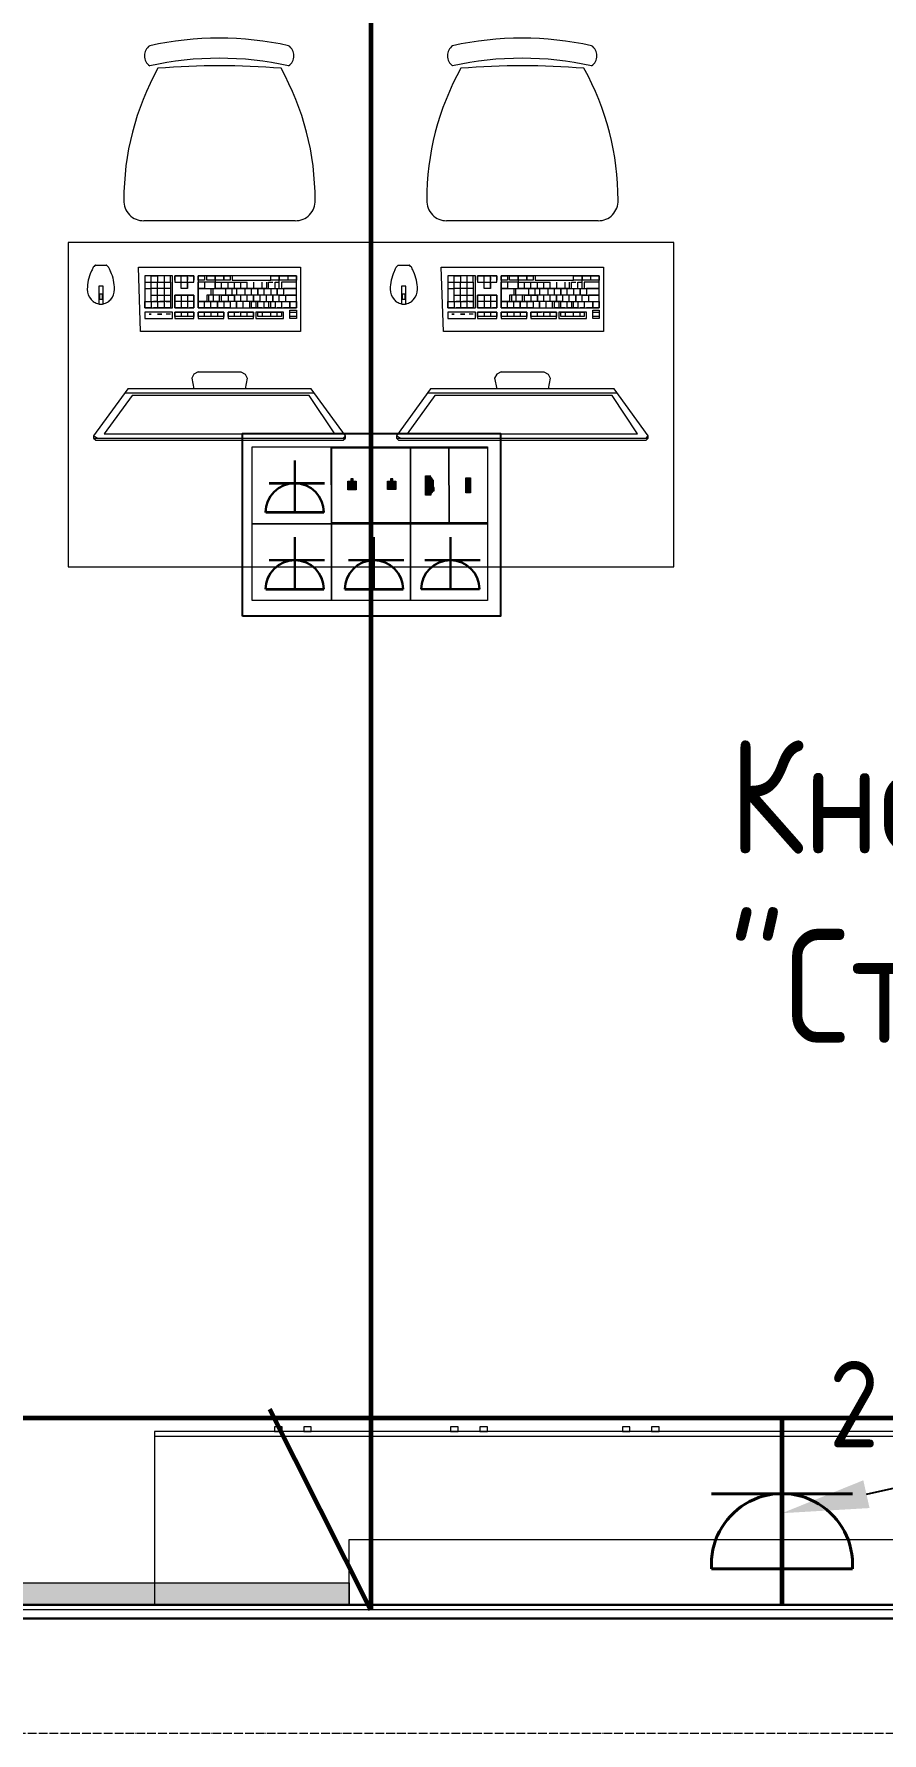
# Model space of a CAD drawing. Header units: millimetres. Extents: x -32 to 417638015, y -35 to 175284279.
# Drawn here: x 1346557 to 1348517, y 72099 to 76024 of the extents above; entities that cross this region are included whole.
import ezdxf
from ezdxf import colors
from ezdxf.entities.mleader import LeaderData, LeaderLine
from ezdxf.math import Vec2, Vec3

# ---------------------------------------------------------------- set-up
doc = ezdxf.new("R2010")
doc.units = ezdxf.units.MM
doc.linetypes.add('ADSK_Линия сетки', pattern=[25, 20, -2.5, 0, -2.5])
for name, color, linetype, lineweight in [('_ЭМ_В полу', 26, 'Кабель в трубе', 60), ('_ЭМ_гофра', 5, 'Continuous', 60), ('_ЭМ_Розетки комп', 1, 'Continuous', 30), ('Оси', 253, 'Continuous', 9), ('Стены несущие', 7, 'Continuous', 30), ('Стены отделка', 7, 'Continuous', 30), ('Стены штриховка', 7, 'Continuous', 9), ('ТХ', 5, 'Continuous', 0), ('ТХ_Задание ЭОМ_СС', 6, 'Continuous', 0), ('ШТРИХОВКА', 252, 'Continuous', 15), ('Электро', 250, 'Continuous', 25), ('ЭМ', 5, 'Continuous', 40), ('ЭОМ_Кабель Быт. розеток', 5, 'Continuous', 30), ('ЭОМ_Кабель для СУП', 150, 'Continuous', 9)]:
    doc.layers.add(name, color=color, linetype=linetype, lineweight=lineweight)
for name, color, linetype in [('_ЭМ_Надписи', 7, 'Continuous'), ('PDF _СС_розетки', 7, 'Continuous'), ('ВНУТРЯНКА', 1, 'Continuous')]:
    doc.layers.add(name, color=color, linetype=linetype)
doc.layers.add('PDF _ЭОМ _розетки', color=7, linetype='Continuous', true_color=0xeb0000)
doc.styles.add('ELine', font='txt.shx')
doc.styles.add('GOST Common', font='GOST_Common.ttf', dxfattribs={"width": 0.9, "height": 350})
doc.styles.add('ЭОМ', font='isocpeur.ttf', dxfattribs={"width": 0.85, "height": 250})
doc.linetypes.add('TRAY', pattern='A,12.119257,["_",ELine,S=4.5,R=90,X=0,Y=-1.555839],0.750382,["_",ELine,S=4.5,R=0,X=0,Y=-0.805849],1.314849,["_",ELine,S=4.5,R=0,X=0,Y=-0.805849],2.250029,["_",ELine,S=4.5,R=90,X=0,Y=-1.555839],13.565483', length=30)
doc.linetypes.add('Кабель в трубе', pattern='A,8,[133,ltypeshp.shx,S=1,R=0,X=10,Y=1.3],-3,[130,ltypeshp.shx,S=1.5,R=-45,X=-1.5,Y=0],8', length=19)

# ---------------------------------------------------------------- blocks, each defined once
blk = doc.blocks.new('_ЭМ_ТХ2_4 Этаж')
at = {"lineweight": 0}
h = blk.add_hatch(color=8, dxfattribs=at)
h.dxf.hatch_style = 1
h.paths.add_polyline_path([(56894.3, 20632.6), (56894.3, 20682.6), (58094.3, 20682.6), (58094.3, 20632.6)])
at = {"color": 8, "linetype": 'Continuous'}
for p, q in [((57969.4, 23829.6), (57619.3, 23829.6)), ((58669.4, 23829.6), (58319.3, 23829.6)), ((59094.3, 21020.5), (57644.3, 21020.5)), ((60544.3, 21020.5), (59094.3, 21020.5))]:
    blk.add_line(p, q, dxfattribs=at)
for points in [[(57921.4, 21032.6), (57938.8, 21032.6), (57938.8, 21042.8), (57921.4, 21042.8)], [(57989.1, 21032.6), (58006.5, 21032.6), (58006.5, 21042.8), (57989.1, 21042.8)], [(58328.4, 21032.6), (58345.8, 21032.6), (58345.8, 21042.8), (58328.4, 21042.8)], [(58396.1, 21032.6), (58413.5, 21032.6), (58413.5, 21042.8), (58396.1, 21042.8)], [(58725.3, 21032.6), (58742.7, 21032.6), (58742.7, 21042.8), (58725.3, 21042.8)], [(58793, 21032.6), (58810.4, 21032.6), (58810.4, 21042.8), (58793, 21042.8)], [(59094.3, 20632.6), (59094.3, 21032.6), (57644.3, 21032.6), (57644.3, 20632.6)], [(60544.3, 20632.6), (60544.3, 21032.6), (59094.3, 21032.6), (59094.3, 20632.6)]]:
    blk.add_lwpolyline(points, close=True, dxfattribs=at)
at = {"color": 8, "linetype": 'Continuous', "lineweight": 5}
blk.add_lwpolyline([(58094.3, 20782.6), (60094.3, 20782.6), (60094.3, 20632.6), (58094.3, 20632.6)], close=True, dxfattribs=at)
at = {"color": 8, "lineweight": 0}
blk.add_lwpolyline([(56894.3, 20632.6), (56894.3, 20682.6), (58094.3, 20682.6), (58094.3, 20632.6), (56894.3, 20632.6)], dxfattribs=at)
at = {"color": 8, "linetype": 'Continuous'}
for centre, radius, start, end in [((57649, 24210.7), 28.1, 124.2904, 235.7099), ((57793.6, 23503.9), 747.5, 77.6022, 102.398), ((57938.3, 24210.7), 28.1, 304.2917, 55.7085), ((58349, 24210.7), 28.1, 124.2904, 235.7099), ((58493.6, 23503.9), 747.5, 77.6022, 102.398), ((58638.3, 24210.7), 28.1, 304.2917, 55.7085), ((58197.7, 23878), 624.5, 150.8941, 180.122), ((57793.6, 23457.4), 747.5, 77.6022, 102.398), ((57793.6, 22425.6), 1761.9, 85.3454, 94.6062), ((57390.9, 23878), 624.5, 359.8785, 29.0932), ((58897.7, 23878), 624.5, 150.8941, 180.122), ((58493.6, 23457.4), 747.5, 77.6022, 102.398), ((58493.6, 22425.6), 1761.9, 85.3454, 94.6062), ((58090.9, 23878), 624.5, 359.8785, 29.0932), ((57618.7, 23875), 45.4, 177.8134, 270.7481), ((57970, 23875), 45.4, 269.2521, 2.1865), ((58318.7, 23875), 45.4, 177.8134, 270.7481), ((58670, 23875), 45.4, 269.2521, 2.1865)]:
    blk.add_arc(centre, radius, start, end, dxfattribs=at)
at = {"layer": 'ТХ', "color": 8, "linetype": 'Continuous', "ltscale": 100}
for p, q in [((57507.5, 23726.8), (57518.2, 23726.8)), ((57518.2, 23726.8), (57533, 23726.8)), ((58207.5, 23726.8), (58218.2, 23726.8)), ((58218.2, 23726.8), (58233, 23726.8)), ((57735.2, 23475.3), (57730.2, 23465.5)), ((57735.2, 23475.3), (57730.2, 23465.5)), ((57745, 23480.2), (57735.2, 23475.3)), ((57745, 23480.2), (57735.2, 23475.3)), ((57745, 23480.2), (57794.3, 23480.2)), ((57745, 23480.2), (57794.3, 23480.2)), ((57794.3, 23480.2), (57843.7, 23480.2)), ((57794.3, 23480.2), (57843.7, 23480.2)), ((57843.7, 23480.2), (57853.5, 23475.3)), ((57843.7, 23480.2), (57853.5, 23475.3)), ((57853.5, 23475.3), (57858.4, 23465.5)), ((57853.5, 23475.3), (57858.4, 23465.5)), ((58435.2, 23475.3), (58430.2, 23465.5)), ((58435.2, 23475.3), (58430.2, 23465.5)), ((58445, 23480.2), (58435.2, 23475.3)), ((58445, 23480.2), (58435.2, 23475.3)), ((58445, 23480.2), (58494.3, 23480.2)), ((58445, 23480.2), (58494.3, 23480.2)), ((58494.3, 23480.2), (58543.7, 23480.2)), ((58494.3, 23480.2), (58543.7, 23480.2)), ((58543.7, 23480.2), (58553.5, 23475.3)), ((58543.7, 23480.2), (58553.5, 23475.3)), ((58553.5, 23475.3), (58558.4, 23465.5)), ((58553.5, 23475.3), (58558.4, 23465.5)), ((57730.2, 23465.5), (57735.2, 23440.8)), ((57858.4, 23465.5), (57853.5, 23440.8)), ((58430.2, 23465.5), (58435.2, 23440.8)), ((58558.4, 23465.5), (58553.5, 23440.8))]:
    blk.add_line(p, q, dxfattribs=at)
at = {"layer": 'ТХ', "color": 8}
for points in [[(57444.3, 23029.6), (58844.3, 23029.6), (58844.3, 23779.6), (57444.3, 23779.6)], [(57517.6, 23647.9), (57517.6, 23660.8), (57522.9, 23660.8), (57522.9, 23647.9)], [(58217.6, 23647.9), (58217.6, 23660.8), (58222.9, 23660.8), (58222.9, 23647.9)]]:
    blk.add_lwpolyline(points, close=True, dxfattribs=at)
at = {"layer": 'ТХ', "color": 8, "linetype": 'Continuous', "ltscale": 100}
for points in [[(57606.9, 23721.9), (57981.7, 23721.9)], [(57981.7, 23573.9), (57611.9, 23573.9), (57606.9, 23721.9)], [(57981.7, 23721.9), (57981.7, 23573.9)], [(58306.9, 23721.9), (58681.7, 23721.9)], [(58681.7, 23573.9), (58311.9, 23573.9), (58306.9, 23721.9)], [(58681.7, 23721.9), (58681.7, 23573.9)], [(57621.7, 23702.2), (57621.7, 23628.2)], [(57685.8, 23702.2), (57621.7, 23702.2)], [(57621.7, 23702.2), (57621.7, 23643)], [(57636.5, 23702.2), (57621.7, 23702.2)], [(57621.7, 23687.4), (57651.3, 23687.4)], [(57621.7, 23672.6), (57636.5, 23672.6)], [(57636.5, 23643), (57636.5, 23702.2)], [(57636.5, 23702.2), (57651.3, 23702.2)], [(57636.5, 23687.4), (57636.5, 23702.2)], [(57636.5, 23643), (57636.5, 23687.4)], [(57666.1, 23672.6), (57636.5, 23672.6)], [(57651.3, 23702.2), (57651.3, 23687.4)], [(57651.3, 23702.2), (57651.3, 23687.4)], [(57651.3, 23643), (57651.3, 23687.4)], [(57651.3, 23687.4), (57680.9, 23687.4)], [(57680.9, 23702.2), (57656.3, 23702.2)], [(57656.3, 23687.4), (57680.9, 23687.4)], [(57666.1, 23702.2), (57666.1, 23628.2)], [(57680.9, 23672.6), (57666.1, 23672.6)], [(57680.9, 23687.4), (57680.9, 23702.2)], [(57680.9, 23687.4), (57680.9, 23643)], [(57685.8, 23628.2), (57685.8, 23702.2)], [(57690.8, 23702.2), (57720.4, 23702.2)], [(57690.8, 23692.3), (57690.8, 23702.2)], [(57690.8, 23702.2), (57690.8, 23687.4)], [(57735.2, 23702.2), (57690.8, 23702.2)], [(57690.8, 23687.4), (57705.6, 23687.4)], [(57690.8, 23687.4), (57735.2, 23687.4)], [(57705.6, 23687.4), (57705.6, 23702.2)], [(57705.6, 23672.6), (57705.6, 23687.4)], [(57720.4, 23672.6), (57705.6, 23672.6), (57705.6, 23687.4)], [(57720.4, 23672.6), (57705.6, 23672.6)], [(57720.4, 23702.2), (57720.4, 23692.3)], [(57720.4, 23672.6), (57720.4, 23702.2)], [(57720.4, 23687.4), (57720.4, 23672.6)], [(57725.3, 23702.2), (57735.2, 23702.2)], [(57735.2, 23702.2), (57735.2, 23692.3)], [(57735.2, 23687.4), (57735.2, 23702.2)], [(57745, 23702.2), (57745, 23628.2)], [(57971.9, 23702.2), (57745, 23702.2)], [(57745, 23702.2), (57759.8, 23702.2)], [(57745, 23692.3), (57745, 23702.2)], [(57759.8, 23692.3), (57745, 23692.3)], [(57745, 23672.6), (57745, 23687.4)], [(57784.5, 23687.4), (57745, 23687.4)], [(57745, 23672.6), (57774.6, 23672.6)], [(57759.8, 23672.6), (57745, 23672.6)], [(57745, 23643), (57745, 23672.6)], [(57759.8, 23702.2), (57759.8, 23692.3)], [(57759.8, 23672.6), (57784.5, 23672.6), (57784.5, 23687.4)], [(57759.8, 23687.4), (57759.8, 23672.6)], [(57759.8, 23687.4), (57759.8, 23672.6)], [(57764.7, 23702.2), (57784.5, 23702.2)], [(57764.7, 23692.3), (57764.7, 23702.2)], [(57784.5, 23692.3), (57764.7, 23692.3)], [(57774.6, 23672.6), (57774.6, 23657.8), (57764.7, 23657.8), (57764.7, 23643)], [(57779.5, 23657.8), (57779.5, 23672.6)], [(57779.5, 23672.6), (57789.4, 23672.6)], [(57784.5, 23702.2), (57819, 23702.2)], [(57784.5, 23702.2), (57784.5, 23672.6)], [(57784.5, 23692.3), (57784.5, 23702.2)], [(57819, 23692.3), (57784.5, 23692.3)], [(57784.5, 23687.4), (57814.1, 23687.4)], [(57902.8, 23672.6), (57784.5, 23672.6)], [(57789.4, 23672.6), (57897.9, 23672.6)], [(57799.3, 23672.6), (57799.3, 23687.4)], [(57804.2, 23692.3), (57804.2, 23702.2)], [(57804.2, 23702.2), (57804.2, 23692.3)], [(57809.1, 23657.8), (57809.1, 23672.6)], [(57814.1, 23672.6), (57814.1, 23687.4)], [(57814.1, 23687.4), (57858.4, 23687.4)], [(57828.9, 23672.6), (57814.1, 23672.6)], [(57819, 23702.2), (57819, 23692.3)], [(57823.9, 23702.2), (57823.9, 23692.3)], [(57912.7, 23702.2), (57823.9, 23702.2)], [(57823.9, 23692.3), (57912.7, 23692.3)], [(57823.9, 23657.8), (57823.9, 23672.6)], [(57828.9, 23672.6), (57828.9, 23687.4)], [(57833.8, 23672.6), (57833.8, 23657.8)], [(57843.7, 23672.6), (57843.7, 23687.4)], [(57853.5, 23657.8), (57853.5, 23672.6)], [(57858.4, 23672.6), (57858.4, 23687.4)], [(57868.3, 23657.8), (57868.3, 23672.6)], [(57873.2, 23687.4), (57873.2, 23672.6)], [(57893, 23672.6), (57893, 23687.4)], [(57897.9, 23672.6), (57912.7, 23672.6)], [(57897.9, 23657.8), (57897.9, 23672.6)], [(57902.8, 23687.4), (57902.8, 23672.6)], [(57907.8, 23687.4), (57917.6, 23687.4)], [(57907.8, 23672.6), (57907.8, 23687.4)], [(57907.8, 23672.6), (57942.3, 23672.6)], [(57912.7, 23702.2), (57932.4, 23702.2)], [(57912.7, 23692.3), (57912.7, 23702.2)], [(57912.7, 23692.3), (57912.7, 23702.2)], [(57971.9, 23692.3), (57912.7, 23692.3)], [(57912.7, 23672.6), (57912.7, 23657.8)], [(57922.6, 23687.4), (57932.4, 23687.4)], [(57922.6, 23672.6), (57922.6, 23687.4)], [(57927.5, 23672.6), (57927.5, 23657.8)], [(57927.5, 23657.8), (57927.5, 23672.6)], [(57932.4, 23702.2), (57971.9, 23702.2)], [(57932.4, 23672.6), (57932.4, 23702.2)], [(57932.4, 23702.2), (57932.4, 23692.3)], [(57937.4, 23687.4), (57937.4, 23672.6)], [(57971.9, 23687.4), (57937.4, 23687.4)], [(57937.4, 23672.6), (57971.9, 23672.6)], [(57971.9, 23672.6), (57942.3, 23672.6)], [(57942.3, 23672.6), (57942.3, 23657.8)], [(57942.3, 23672.6), (57942.3, 23657.8)], [(57947.2, 23643), (57971.9, 23643), (57971.9, 23657.8), (57971.9, 23672.6)], [(57952.1, 23702.2), (57952.1, 23692.3)], [(57971.9, 23628.2), (57971.9, 23702.2)], [(57971.9, 23702.2), (57971.9, 23692.3)], [(57971.9, 23672.6), (57971.9, 23687.4)], [(58321.7, 23702.2), (58321.7, 23628.2)], [(58385.8, 23702.2), (58321.7, 23702.2)], [(58321.7, 23702.2), (58321.7, 23643)], [(58336.5, 23702.2), (58321.7, 23702.2)], [(58321.7, 23687.4), (58351.3, 23687.4)], [(58321.7, 23672.6), (58336.5, 23672.6)], [(58336.5, 23643), (58336.5, 23702.2)], [(58336.5, 23702.2), (58351.3, 23702.2)], [(58336.5, 23687.4), (58336.5, 23702.2)], [(58336.5, 23643), (58336.5, 23687.4)], [(58366.1, 23672.6), (58336.5, 23672.6)], [(58351.3, 23702.2), (58351.3, 23687.4)], [(58351.3, 23702.2), (58351.3, 23687.4)], [(58351.3, 23643), (58351.3, 23687.4)], [(58351.3, 23687.4), (58380.9, 23687.4)], [(58380.9, 23702.2), (58356.3, 23702.2)], [(58356.3, 23687.4), (58380.9, 23687.4)], [(58366.1, 23702.2), (58366.1, 23628.2)], [(58380.9, 23672.6), (58366.1, 23672.6)], [(58380.9, 23687.4), (58380.9, 23702.2)], [(58380.9, 23687.4), (58380.9, 23643)], [(58385.8, 23628.2), (58385.8, 23702.2)], [(58390.8, 23702.2), (58420.4, 23702.2)], [(58390.8, 23692.3), (58390.8, 23702.2)], [(58390.8, 23702.2), (58390.8, 23687.4)], [(58435.2, 23702.2), (58390.8, 23702.2)], [(58390.8, 23687.4), (58405.6, 23687.4)], [(58390.8, 23687.4), (58435.2, 23687.4)], [(58405.6, 23687.4), (58405.6, 23702.2)], [(58405.6, 23672.6), (58405.6, 23687.4)], [(58420.4, 23672.6), (58405.6, 23672.6), (58405.6, 23687.4)], [(58420.4, 23672.6), (58405.6, 23672.6)], [(58420.4, 23702.2), (58420.4, 23692.3)], [(58420.4, 23672.6), (58420.4, 23702.2)], [(58420.4, 23687.4), (58420.4, 23672.6)], [(58425.3, 23702.2), (58435.2, 23702.2)], [(58435.2, 23702.2), (58435.2, 23692.3)], [(58435.2, 23687.4), (58435.2, 23702.2)], [(58445, 23702.2), (58445, 23628.2)], [(58671.9, 23702.2), (58445, 23702.2)], [(58445, 23702.2), (58459.8, 23702.2)], [(58445, 23692.3), (58445, 23702.2)], [(58459.8, 23692.3), (58445, 23692.3)], [(58445, 23672.6), (58445, 23687.4)], [(58484.5, 23687.4), (58445, 23687.4)], [(58445, 23672.6), (58474.6, 23672.6)], [(58459.8, 23672.6), (58445, 23672.6)], [(58445, 23643), (58445, 23672.6)], [(58459.8, 23702.2), (58459.8, 23692.3)], [(58459.8, 23672.6), (58484.5, 23672.6), (58484.5, 23687.4)], [(58459.8, 23687.4), (58459.8, 23672.6)], [(58459.8, 23687.4), (58459.8, 23672.6)], [(58464.7, 23702.2), (58484.5, 23702.2)], [(58464.7, 23692.3), (58464.7, 23702.2)], [(58484.5, 23692.3), (58464.7, 23692.3)], [(58474.6, 23672.6), (58474.6, 23657.8), (58464.7, 23657.8), (58464.7, 23643)], [(58479.5, 23657.8), (58479.5, 23672.6)], [(58479.5, 23672.6), (58489.4, 23672.6)], [(58484.5, 23702.2), (58519, 23702.2)], [(58484.5, 23702.2), (58484.5, 23672.6)], [(58484.5, 23692.3), (58484.5, 23702.2)], [(58519, 23692.3), (58484.5, 23692.3)], [(58484.5, 23687.4), (58514.1, 23687.4)], [(58602.8, 23672.6), (58484.5, 23672.6)], [(58489.4, 23672.6), (58597.9, 23672.6)], [(58499.3, 23672.6), (58499.3, 23687.4)], [(58504.2, 23692.3), (58504.2, 23702.2)], [(58504.2, 23702.2), (58504.2, 23692.3)], [(58509.1, 23657.8), (58509.1, 23672.6)], [(58514.1, 23672.6), (58514.1, 23687.4)], [(58514.1, 23687.4), (58558.4, 23687.4)], [(58528.9, 23672.6), (58514.1, 23672.6)], [(58519, 23702.2), (58519, 23692.3)], [(58523.9, 23702.2), (58523.9, 23692.3)], [(58612.7, 23702.2), (58523.9, 23702.2)], [(58523.9, 23692.3), (58612.7, 23692.3)], [(58523.9, 23657.8), (58523.9, 23672.6)], [(58528.9, 23672.6), (58528.9, 23687.4)], [(58533.8, 23672.6), (58533.8, 23657.8)], [(58543.7, 23672.6), (58543.7, 23687.4)], [(58553.5, 23657.8), (58553.5, 23672.6)], [(58558.4, 23672.6), (58558.4, 23687.4)], [(58568.3, 23657.8), (58568.3, 23672.6)], [(58573.2, 23687.4), (58573.2, 23672.6)], [(58593, 23672.6), (58593, 23687.4)], [(58597.9, 23672.6), (58612.7, 23672.6)], [(58597.9, 23657.8), (58597.9, 23672.6)], [(58602.8, 23687.4), (58602.8, 23672.6)], [(58607.8, 23687.4), (58617.6, 23687.4)], [(58607.8, 23672.6), (58607.8, 23687.4)], [(58607.8, 23672.6), (58642.3, 23672.6)], [(58612.7, 23702.2), (58632.4, 23702.2)], [(58612.7, 23692.3), (58612.7, 23702.2)], [(58612.7, 23692.3), (58612.7, 23702.2)], [(58671.9, 23692.3), (58612.7, 23692.3)], [(58612.7, 23672.6), (58612.7, 23657.8)], [(58622.6, 23687.4), (58632.4, 23687.4)], [(58622.6, 23672.6), (58622.6, 23687.4)], [(58627.5, 23672.6), (58627.5, 23657.8)], [(58627.5, 23657.8), (58627.5, 23672.6)], [(58632.4, 23702.2), (58671.9, 23702.2)], [(58632.4, 23672.6), (58632.4, 23702.2)], [(58632.4, 23702.2), (58632.4, 23692.3)], [(58637.4, 23687.4), (58637.4, 23672.6)], [(58671.9, 23687.4), (58637.4, 23687.4)], [(58637.4, 23672.6), (58671.9, 23672.6)], [(58671.9, 23672.6), (58642.3, 23672.6)], [(58642.3, 23672.6), (58642.3, 23657.8)], [(58642.3, 23672.6), (58642.3, 23657.8)], [(58647.2, 23643), (58671.9, 23643), (58671.9, 23657.8), (58671.9, 23672.6)], [(58652.1, 23702.2), (58652.1, 23692.3)], [(58671.9, 23628.2), (58671.9, 23702.2)], [(58671.9, 23702.2), (58671.9, 23692.3)], [(58671.9, 23672.6), (58671.9, 23687.4)], [(57621.7, 23643), (57666.1, 23643)], [(57621.7, 23628.2), (57621.7, 23643)], [(57621.7, 23643), (57636.5, 23643)], [(57636.5, 23657.8), (57651.3, 23657.8)], [(57636.5, 23643), (57636.5, 23628.2)], [(57651.3, 23643), (57641.5, 23643)], [(57651.3, 23657.8), (57680.9, 23657.8)], [(57651.3, 23643), (57651.3, 23628.2)], [(57680.9, 23643), (57656.3, 23643)], [(57671, 23643), (57680.9, 23643)], [(57680.9, 23643), (57680.9, 23628.2)], [(57690.8, 23643), (57690.8, 23657.8)], [(57690.8, 23657.8), (57690.8, 23628.2)], [(57690.8, 23657.8), (57735.2, 23657.8)], [(57735.2, 23657.8), (57690.8, 23657.8)], [(57690.8, 23628.2), (57690.8, 23643)], [(57735.2, 23643), (57690.8, 23643)], [(57705.6, 23657.8), (57705.6, 23643)], [(57705.6, 23643), (57705.6, 23628.2)], [(57720.4, 23657.8), (57720.4, 23628.2)], [(57735.2, 23628.2), (57735.2, 23657.8)], [(57735.2, 23657.8), (57735.2, 23643)], [(57735.2, 23643), (57735.2, 23628.2)], [(57745, 23643), (57759.8, 23643)], [(57745, 23628.2), (57745, 23643)], [(57764.7, 23643), (57745, 23643)], [(57759.8, 23628.2), (57759.8, 23643)], [(57759.8, 23643), (57774.6, 23643)], [(57804.2, 23657.8), (57769.7, 23657.8)], [(57769.7, 23643), (57769.7, 23657.8)], [(57794.3, 23643), (57769.7, 23643)], [(57774.6, 23643), (57819, 23643)], [(57774.6, 23628.2), (57774.6, 23643)], [(57779.5, 23657.8), (57779.5, 23643)], [(57794.3, 23643), (57794.3, 23657.8)], [(57799.3, 23643), (57799.3, 23657.8)], [(57799.3, 23657.8), (57828.9, 23657.8)], [(57828.9, 23643), (57799.3, 23643)], [(57823.9, 23657.8), (57804.2, 23657.8)], [(57804.2, 23643), (57804.2, 23628.2)], [(57814.1, 23657.8), (57814.1, 23643)], [(57888, 23643), (57819, 23643)], [(57819, 23643), (57819, 23628.2)], [(57927.5, 23657.8), (57823.9, 23657.8)], [(57828.9, 23643), (57828.9, 23657.8)], [(57828.9, 23657.8), (57828.9, 23643)], [(57843.7, 23643), (57828.9, 23643)], [(57843.7, 23643), (57843.7, 23657.8)], [(57848.6, 23643), (57848.6, 23628.2)], [(57858.4, 23643), (57858.4, 23657.8)], [(57863.4, 23643), (57863.4, 23628.2)], [(57868.3, 23643), (57878.2, 23643)], [(57868.3, 23628.2), (57868.3, 23643)], [(57873.2, 23657.8), (57873.2, 23643)], [(57873.2, 23643), (57873.2, 23657.8)], [(57878.2, 23643), (57878.2, 23628.2)], [(57883.1, 23643), (57893, 23643)], [(57883.1, 23628.2), (57883.1, 23643)], [(57888, 23643), (57888, 23657.8)], [(57888, 23643), (57971.9, 23643)], [(57897.9, 23628.2), (57897.9, 23643)], [(57902.8, 23643), (57902.8, 23657.8)], [(57907.8, 23643), (57907.8, 23628.2)], [(57912.7, 23628.2), (57912.7, 23643)], [(57942.3, 23657.8), (57917.6, 23657.8)], [(57917.6, 23643), (57917.6, 23657.8)], [(57917.6, 23657.8), (57917.6, 23643)], [(57922.6, 23643), (57922.6, 23628.2)], [(57932.4, 23657.8), (57947.2, 23657.8)], [(57932.4, 23643), (57932.4, 23657.8)], [(57937.4, 23643), (57937.4, 23628.2)], [(57942.3, 23657.8), (57971.9, 23657.8)], [(57947.2, 23657.8), (57947.2, 23643)], [(57947.2, 23657.8), (57947.2, 23643)], [(57971.9, 23657.8), (57947.2, 23657.8)], [(57957.1, 23643), (57957.1, 23628.2)], [(57957.1, 23628.2), (57957.1, 23643)], [(57971.9, 23643), (57971.9, 23628.2)], [(58321.7, 23643), (58366.1, 23643)], [(58321.7, 23628.2), (58321.7, 23643)], [(58321.7, 23643), (58336.5, 23643)], [(58336.5, 23657.8), (58351.3, 23657.8)], [(58336.5, 23643), (58336.5, 23628.2)], [(58351.3, 23643), (58341.5, 23643)], [(58351.3, 23657.8), (58380.9, 23657.8)], [(58351.3, 23643), (58351.3, 23628.2)], [(58380.9, 23643), (58356.3, 23643)], [(58371, 23643), (58380.9, 23643)], [(58380.9, 23643), (58380.9, 23628.2)], [(58390.8, 23643), (58390.8, 23657.8)], [(58390.8, 23657.8), (58390.8, 23628.2)], [(58390.8, 23657.8), (58435.2, 23657.8)], [(58435.2, 23657.8), (58390.8, 23657.8)], [(58390.8, 23628.2), (58390.8, 23643)], [(58435.2, 23643), (58390.8, 23643)], [(58405.6, 23657.8), (58405.6, 23643)], [(58405.6, 23643), (58405.6, 23628.2)], [(58420.4, 23657.8), (58420.4, 23628.2)], [(58435.2, 23628.2), (58435.2, 23657.8)], [(58435.2, 23657.8), (58435.2, 23643)], [(58435.2, 23643), (58435.2, 23628.2)], [(58445, 23643), (58459.8, 23643)], [(58445, 23628.2), (58445, 23643)], [(58464.7, 23643), (58445, 23643)], [(58459.8, 23628.2), (58459.8, 23643)], [(58459.8, 23643), (58474.6, 23643)], [(58504.2, 23657.8), (58469.7, 23657.8)], [(58469.7, 23643), (58469.7, 23657.8)], [(58494.3, 23643), (58469.7, 23643)], [(58474.6, 23643), (58519, 23643)], [(58474.6, 23628.2), (58474.6, 23643)], [(58479.5, 23657.8), (58479.5, 23643)], [(58494.3, 23643), (58494.3, 23657.8)], [(58499.3, 23643), (58499.3, 23657.8)], [(58499.3, 23657.8), (58528.9, 23657.8)], [(58528.9, 23643), (58499.3, 23643)], [(58523.9, 23657.8), (58504.2, 23657.8)], [(58504.2, 23643), (58504.2, 23628.2)], [(58514.1, 23657.8), (58514.1, 23643)], [(58588, 23643), (58519, 23643)], [(58519, 23643), (58519, 23628.2)], [(58627.5, 23657.8), (58523.9, 23657.8)], [(58528.9, 23643), (58528.9, 23657.8)], [(58528.9, 23657.8), (58528.9, 23643)], [(58543.7, 23643), (58528.9, 23643)], [(58543.7, 23643), (58543.7, 23657.8)], [(58548.6, 23643), (58548.6, 23628.2)], [(58558.4, 23643), (58558.4, 23657.8)], [(58563.4, 23643), (58563.4, 23628.2)], [(58568.3, 23643), (58578.2, 23643)], [(58568.3, 23628.2), (58568.3, 23643)], [(58573.2, 23657.8), (58573.2, 23643)], [(58573.2, 23643), (58573.2, 23657.8)], [(58578.2, 23643), (58578.2, 23628.2)], [(58583.1, 23643), (58593, 23643)], [(58583.1, 23628.2), (58583.1, 23643)], [(58588, 23643), (58588, 23657.8)], [(58588, 23643), (58671.9, 23643)], [(58597.9, 23628.2), (58597.9, 23643)], [(58602.8, 23643), (58602.8, 23657.8)], [(58607.8, 23643), (58607.8, 23628.2)], [(58612.7, 23628.2), (58612.7, 23643)], [(58642.3, 23657.8), (58617.6, 23657.8)], [(58617.6, 23643), (58617.6, 23657.8)], [(58617.6, 23657.8), (58617.6, 23643)], [(58622.6, 23643), (58622.6, 23628.2)], [(58632.4, 23657.8), (58647.2, 23657.8)], [(58632.4, 23643), (58632.4, 23657.8)], [(58637.4, 23643), (58637.4, 23628.2)], [(58642.3, 23657.8), (58671.9, 23657.8)], [(58647.2, 23657.8), (58647.2, 23643)], [(58647.2, 23657.8), (58647.2, 23643)], [(58671.9, 23657.8), (58647.2, 23657.8)], [(58657.1, 23643), (58657.1, 23628.2)], [(58657.1, 23628.2), (58657.1, 23643)], [(58671.9, 23643), (58671.9, 23628.2)], [(57636.5, 23628.2), (57621.7, 23628.2)], [(57621.7, 23628.2), (57685.8, 23628.2)], [(57621.7, 23618.3), (57621.7, 23603.5)], [(57685.8, 23618.3), (57621.7, 23618.3)], [(57621.7, 23603.5), (57685.8, 23603.5)], [(57631.6, 23613.4), (57636.5, 23613.4)], [(57636.5, 23613.4), (57631.6, 23613.4)], [(57680.9, 23628.2), (57641.5, 23628.2)], [(57651.3, 23613.4), (57661.2, 23613.4)], [(57661.2, 23613.4), (57651.3, 23613.4)], [(57680.9, 23613.4), (57671, 23613.4)], [(57680.9, 23613.4), (57671, 23613.4)], [(57685.8, 23603.5), (57685.8, 23618.3)], [(57705.6, 23628.2), (57690.8, 23628.2)], [(57690.8, 23628.2), (57735.2, 23628.2)], [(57690.8, 23618.3), (57735.2, 23618.3)], [(57735.2, 23618.3), (57690.8, 23618.3)], [(57690.8, 23608.5), (57690.8, 23618.3)], [(57690.8, 23618.3), (57690.8, 23603.5)], [(57735.2, 23608.5), (57690.8, 23608.5)], [(57690.8, 23603.5), (57735.2, 23603.5)], [(57720.4, 23628.2), (57705.6, 23628.2)], [(57705.6, 23618.3), (57705.6, 23608.5)], [(57720.4, 23618.3), (57720.4, 23608.5)], [(57735.2, 23628.2), (57725.3, 23628.2)], [(57735.2, 23618.3), (57735.2, 23608.5)], [(57735.2, 23603.5), (57735.2, 23618.3)], [(57745, 23628.2), (57971.9, 23628.2)], [(57774.6, 23628.2), (57745, 23628.2)], [(57774.6, 23618.3), (57774.6, 23608.5), (57745, 23608.5)], [(57745, 23618.3), (57774.6, 23618.3)], [(57745, 23608.5), (57745, 23618.3), (57745, 23603.5)], [(57804.2, 23618.3), (57745, 23618.3)], [(57745, 23603.5), (57804.2, 23603.5)], [(57759.8, 23608.5), (57759.8, 23618.3)], [(57789.4, 23628.2), (57774.6, 23628.2)], [(57774.6, 23618.3), (57789.4, 23618.3)], [(57804.2, 23608.5), (57774.6, 23608.5)], [(57804.2, 23628.2), (57789.4, 23628.2)], [(57789.4, 23618.3), (57804.2, 23618.3)], [(57789.4, 23618.3), (57789.4, 23608.5)], [(57819, 23628.2), (57804.2, 23628.2)], [(57804.2, 23618.3), (57804.2, 23608.5)], [(57804.2, 23603.5), (57804.2, 23618.3)], [(57814.1, 23618.3), (57838.7, 23618.3)], [(57814.1, 23608.5), (57814.1, 23618.3)], [(57814.1, 23618.3), (57814.1, 23603.5)], [(57873.2, 23618.3), (57814.1, 23618.3)], [(57843.7, 23608.5), (57814.1, 23608.5)], [(57814.1, 23603.5), (57873.2, 23603.5)], [(57828.9, 23608.5), (57828.9, 23618.3)], [(57843.7, 23608.5), (57843.7, 23618.3), (57873.2, 23618.3)], [(57873.2, 23608.5), (57843.7, 23608.5)], [(57858.4, 23608.5), (57858.4, 23618.3)], [(57893, 23628.2), (57868.3, 23628.2)], [(57873.2, 23618.3), (57873.2, 23608.5)], [(57873.2, 23603.5), (57873.2, 23618.3)], [(57942.3, 23618.3), (57878.2, 23618.3)], [(57878.2, 23618.3), (57878.2, 23603.5)], [(57878.2, 23603.5), (57942.3, 23603.5)], [(57883.1, 23608.5), (57883.1, 23618.3)], [(57883.1, 23618.3), (57937.4, 23618.3)], [(57937.4, 23608.5), (57883.1, 23608.5)], [(57893, 23618.3), (57893, 23608.5)], [(57922.6, 23628.2), (57897.9, 23628.2)], [(57912.7, 23608.5), (57912.7, 23618.3)], [(57937.4, 23628.2), (57927.5, 23628.2)], [(57927.5, 23608.5), (57927.5, 23618.3)], [(57937.4, 23618.3), (57937.4, 23608.5)], [(57971.9, 23628.2), (57942.3, 23628.2)], [(57942.3, 23603.5), (57942.3, 23618.3)], [(57957.1, 23623.3), (57971.9, 23623.3)], [(57957.1, 23603.5), (57957.1, 23623.3)], [(57957.1, 23618.3), (57971.9, 23618.3)], [(57957.1, 23608.5), (57957.1, 23618.3)], [(57971.9, 23608.5), (57957.1, 23608.5)], [(57971.9, 23603.5), (57957.1, 23603.5)], [(57971.9, 23623.3), (57971.9, 23603.5)], [(57971.9, 23618.3), (57971.9, 23608.5)], [(58336.5, 23628.2), (58321.7, 23628.2)], [(58321.7, 23628.2), (58385.8, 23628.2)], [(58321.7, 23618.3), (58321.7, 23603.5)], [(58385.8, 23618.3), (58321.7, 23618.3)], [(58321.7, 23603.5), (58385.8, 23603.5)], [(58331.6, 23613.4), (58336.5, 23613.4)], [(58336.5, 23613.4), (58331.6, 23613.4)], [(58380.9, 23628.2), (58341.5, 23628.2)], [(58351.3, 23613.4), (58361.2, 23613.4)], [(58361.2, 23613.4), (58351.3, 23613.4)], [(58380.9, 23613.4), (58371, 23613.4)], [(58380.9, 23613.4), (58371, 23613.4)], [(58385.8, 23603.5), (58385.8, 23618.3)], [(58405.6, 23628.2), (58390.8, 23628.2)], [(58390.8, 23628.2), (58435.2, 23628.2)], [(58390.8, 23618.3), (58435.2, 23618.3)], [(58435.2, 23618.3), (58390.8, 23618.3)], [(58390.8, 23608.5), (58390.8, 23618.3)], [(58390.8, 23618.3), (58390.8, 23603.5)], [(58435.2, 23608.5), (58390.8, 23608.5)], [(58390.8, 23603.5), (58435.2, 23603.5)], [(58420.4, 23628.2), (58405.6, 23628.2)], [(58405.6, 23618.3), (58405.6, 23608.5)], [(58420.4, 23618.3), (58420.4, 23608.5)], [(58435.2, 23628.2), (58425.3, 23628.2)], [(58435.2, 23618.3), (58435.2, 23608.5)], [(58435.2, 23603.5), (58435.2, 23618.3)], [(58445, 23628.2), (58671.9, 23628.2)], [(58474.6, 23628.2), (58445, 23628.2)], [(58474.6, 23618.3), (58474.6, 23608.5), (58445, 23608.5)], [(58445, 23618.3), (58474.6, 23618.3)], [(58445, 23608.5), (58445, 23618.3), (58445, 23603.5)], [(58504.2, 23618.3), (58445, 23618.3)], [(58445, 23603.5), (58504.2, 23603.5)], [(58459.8, 23608.5), (58459.8, 23618.3)], [(58489.4, 23628.2), (58474.6, 23628.2)], [(58474.6, 23618.3), (58489.4, 23618.3)], [(58504.2, 23608.5), (58474.6, 23608.5)], [(58504.2, 23628.2), (58489.4, 23628.2)], [(58489.4, 23618.3), (58504.2, 23618.3)], [(58489.4, 23618.3), (58489.4, 23608.5)], [(58519, 23628.2), (58504.2, 23628.2)], [(58504.2, 23618.3), (58504.2, 23608.5)], [(58504.2, 23603.5), (58504.2, 23618.3)], [(58514.1, 23618.3), (58538.7, 23618.3)], [(58514.1, 23608.5), (58514.1, 23618.3)], [(58514.1, 23618.3), (58514.1, 23603.5)], [(58573.2, 23618.3), (58514.1, 23618.3)], [(58543.7, 23608.5), (58514.1, 23608.5)], [(58514.1, 23603.5), (58573.2, 23603.5)], [(58528.9, 23608.5), (58528.9, 23618.3)], [(58543.7, 23608.5), (58543.7, 23618.3), (58573.2, 23618.3)], [(58573.2, 23608.5), (58543.7, 23608.5)], [(58558.4, 23608.5), (58558.4, 23618.3)], [(58593, 23628.2), (58568.3, 23628.2)], [(58573.2, 23618.3), (58573.2, 23608.5)], [(58573.2, 23603.5), (58573.2, 23618.3)], [(58642.3, 23618.3), (58578.2, 23618.3)], [(58578.2, 23618.3), (58578.2, 23603.5)], [(58578.2, 23603.5), (58642.3, 23603.5)], [(58583.1, 23608.5), (58583.1, 23618.3)], [(58583.1, 23618.3), (58637.4, 23618.3)], [(58637.4, 23608.5), (58583.1, 23608.5)], [(58593, 23618.3), (58593, 23608.5)], [(58622.6, 23628.2), (58597.9, 23628.2)], [(58612.7, 23608.5), (58612.7, 23618.3)], [(58637.4, 23628.2), (58627.5, 23628.2)], [(58627.5, 23608.5), (58627.5, 23618.3)], [(58637.4, 23618.3), (58637.4, 23608.5)], [(58671.9, 23628.2), (58642.3, 23628.2)], [(58642.3, 23603.5), (58642.3, 23618.3)], [(58657.1, 23623.3), (58671.9, 23623.3)], [(58657.1, 23603.5), (58657.1, 23623.3)], [(58657.1, 23618.3), (58671.9, 23618.3)], [(58657.1, 23608.5), (58657.1, 23618.3)], [(58671.9, 23608.5), (58657.1, 23608.5)], [(58671.9, 23603.5), (58657.1, 23603.5)], [(58671.9, 23623.3), (58671.9, 23603.5)], [(58671.9, 23618.3), (58671.9, 23608.5)], [(58011.3, 23430.9), (57794.3, 23430.9), (57577.4, 23430.9)], [(58711.3, 23430.9), (58494.3, 23430.9), (58277.4, 23430.9)], [(57503.4, 23332.3), (57513.2, 23327.4), (57794.3, 23327.4), (58080.4, 23327.4), (58085.3, 23332.3)], [(57503.4, 23327.4), (57513.2, 23327.4), (57794.3, 23327.4), (58075.4, 23327.4), (58085.3, 23327.4)], [(58203.4, 23332.3), (58213.2, 23327.4), (58494.3, 23327.4), (58780.4, 23327.4), (58785.3, 23332.3)], [(58203.4, 23327.4), (58213.2, 23327.4), (58494.3, 23327.4), (58775.4, 23327.4), (58785.3, 23327.4)]]:
    blk.add_lwpolyline(points, dxfattribs=at)
at = {"layer": 'ТХ', "color": 8}
for points in [[(57525.2, 23637.3), (57525.2, 23678.5), (57515.3, 23678.5), (57515.3, 23637.3)], [(58225.2, 23637.3), (58225.2, 23678.5), (58215.3, 23678.5), (58215.3, 23637.3)]]:
    blk.add_lwpolyline(points, dxfattribs=at)
at = {"layer": 'ТХ', "color": 8, "linetype": 'Continuous', "ltscale": 100}
for points in [[(57883.1, 23672.6), (57883.1, 23657.8)], [(58583.1, 23672.6), (58583.1, 23657.8)], [(57789.4, 23643), (57789.4, 23628.2)], [(57833.8, 23643), (57833.8, 23628.2)], [(58489.4, 23643), (58489.4, 23628.2)], [(58533.8, 23643), (58533.8, 23628.2)], [(57996.5, 23440.8), (57794.3, 23440.8), (57597.1, 23440.8), (57587.2, 23440.8), (57582.3, 23440.8), (57503.4, 23332.3), (57503.4, 23327.4), (57508.3, 23322.4), (57794.3, 23322.4), (58080.4, 23322.4), (58085.3, 23327.4), (58085.3, 23332.3), (58006.4, 23440.8)], [(58696.5, 23440.8), (58494.3, 23440.8), (58297.1, 23440.8), (58287.2, 23440.8), (58282.3, 23440.8), (58203.4, 23332.3), (58203.4, 23327.4), (58208.3, 23322.4), (58494.3, 23322.4), (58780.4, 23322.4), (58785.3, 23327.4), (58785.3, 23332.3), (58706.4, 23440.8)], [(57794.3, 23337.2), (58060.6, 23337.2), (58001.5, 23426), (57794.3, 23426), (57592.1, 23426), (57528, 23337.2)], [(58494.3, 23337.2), (58760.6, 23337.2), (58701.5, 23426), (58494.3, 23426), (58292.1, 23426), (58228, 23337.2)]]:
    blk.add_lwpolyline(points, close=True, dxfattribs=at)
for centre, radius, start, end in [((57586.4, 23671.2), 97.6, 155.2785, 180), ((57757.2, 23592.5), 285.7, 153.4349, 155.2785), ((57511.9, 23715.2), 11.5, 144.2175, 153.4349), ((57532.2, 23700.6), 36.4, 135, 144.2175), ((57507.5, 23725.2), 1.61, 90, 135), ((57533, 23725.2), 1.61, 45, 90), ((57508.3, 23700.6), 36.4, 35.7825, 45), ((57528.6, 23715.2), 11.5, 26.5651, 35.7825), ((57283.3, 23592.5), 285.7, 24.7215, 26.5651), ((57454.1, 23671.2), 97.6, 0, 24.7215), ((58286.4, 23671.2), 97.6, 155.2785, 180), ((58457.2, 23592.5), 285.7, 153.4349, 155.2785), ((58211.9, 23715.2), 11.5, 144.2175, 153.4349), ((58232.2, 23700.6), 36.4, 135, 144.2175), ((58207.5, 23725.2), 1.61, 90, 135), ((58233, 23725.2), 1.61, 45, 90), ((58208.3, 23700.6), 36.4, 35.7825, 45), ((58228.6, 23715.2), 11.5, 26.5651, 35.7825), ((57983.3, 23592.5), 285.7, 24.7215, 26.5651), ((58154.1, 23671.2), 97.6, 0, 24.7215), ((57523.5, 23671.2), 34.8, 180, 222.0469), ((57517, 23671.2), 34.8, 317.9531, 0), ((58223.5, 23671.2), 34.8, 180, 222.0469), ((58217, 23671.2), 34.8, 317.9531, 0), ((57573.8, 23716.6), 102.6, 222.0469, 225), ((57508.8, 23651.5), 10.5, 225, 234.2175), ((57520.6, 23667.9), 30.7, 234.2175, 243.4349), ((57527.9, 23682.6), 47.1, 243.4349, 250.8758), ((57520.3, 23660.5), 23.8, 250.8758, 270), ((57520.3, 23660.5), 23.8, 270, 289.1242), ((57512.6, 23682.6), 47.1, 289.1242, 296.5651), ((57519.9, 23667.9), 30.7, 296.5651, 305.7825), ((57531.7, 23651.5), 10.5, 305.7825, 315), ((57466.7, 23716.6), 102.6, 315, 317.9531), ((58273.8, 23716.6), 102.6, 222.0469, 225), ((58208.8, 23651.5), 10.5, 225, 234.2175), ((58220.6, 23667.9), 30.7, 234.2175, 243.4349), ((58227.9, 23682.6), 47.1, 243.4349, 250.8758), ((58220.3, 23660.5), 23.8, 250.8758, 270), ((58220.3, 23660.5), 23.8, 270, 289.1242), ((58212.6, 23682.6), 47.1, 289.1242, 296.5651), ((58219.9, 23667.9), 30.7, 296.5651, 305.7825), ((58231.7, 23651.5), 10.5, 305.7825, 315), ((58166.7, 23716.6), 102.6, 315, 317.9531)]:
    blk.add_arc(centre, radius, start, end, dxfattribs=at)
blk = doc.blocks.new('План 4 этажа')
at = {"layer": 'Оси', "color": 8, "linetype": 'ADSK_Линия сетки'}
blk.add_line((-10052.178, 20574.489), (56511.792, 20574.489), dxfattribs=at)
at = {"layer": 'Стены несущие', "color": 8}
blk.add_line((55590.83, 20839.474), (49627.127, 20839.474), dxfattribs=at)
at = {"layer": 'Стены отделка', "color": 8, "lineweight": 9}
for p, q in [((55590.83, 20859.474), (49644.268, 20859.474)), ((55558.57, 20871.474), (50604.869, 20871.474))]:
    blk.add_line(p, q, dxfattribs=at)
at = {"layer": 'Стены штриховка', "color": 8}
blk.add_line((55560.587, 20869.474), (50602.869, 20869.474), dxfattribs=at)
blk = doc.blocks.new('*U504')
at = {"transparency": 33554559}
h = blk.add_hatch(color=7, dxfattribs=at)
h.dxf.hatch_style = 1
h.paths.add_polyline_path([(37.5, -27), (37.5, 27), (-37.5, 27), (-37.5, -27)])
at = {"transparency": 33554687}
h = blk.add_hatch(color=250, dxfattribs=at)
h.dxf.hatch_style = 1
h.paths.add_polyline_path([(-25, 0, 1), (25, 0, 1)])
h.paths.add_polyline_path([(20, 0, -1), (-20, 0, -1)], flags=16)
h = blk.add_hatch(color=1, dxfattribs=at)
h.dxf.hatch_style = 1
h.paths.add_polyline_path([(-20, 0, 1), (20, 0, 1)])
at = {"color": 0, "linetype": 'ByBlock'}
blk.add_lwpolyline([(-37.5, 27), (37.5, 27), (37.5, -27), (-37.5, -27)], close=True, dxfattribs=at)
at = {"linetype": 'ByBlock', "lineweight": 25}
for radius in [25, 20]:
    blk.add_circle((0, 0), radius, dxfattribs=at)
at = {"insert": (-937, 358.5), "char_height": 175, "attachment_point": 1, "style": 'GOST Common'}
blk.add_mtext_dynamic_manual_height_columns('Кнопка\\P"Стоп"', width=85.894, gutter_width=12.5, heights=[0], dxfattribs=at)
blk = doc.blocks.new('розетк для люка')
at = {"layer": 'ВНУТРЯНКА', "color": 5, "lineweight": 30, "ltscale": 100, "transparency": 33554687}
blk.add_line((-67.1, -58.8), (-67.1, 69), dxfattribs=at)
at = {"layer": 'Электро', "color": 5, "lineweight": 30, "transparency": 33554687}
for p, q in [((0, 67.3), (0, -67.3)), ((0, 0), (-120.1, 0))]:
    blk.add_line(p, q, dxfattribs=at)
blk.add_ellipse((0.1, 0), major_axis=(47.6, 47.6), ratio=1, start_param=0.787621, end_param=3.924768, dxfattribs=at)
blk = doc.blocks.new('Люк на 6 мест')
h = blk.add_hatch(color=256)
h.dxf.hatch_style = 1
h.paths.add_polyline_path([(-284.6, 515.7), (-284.6, 526.8), (-319.2, 527), (-319.2, 515.9)])
h = blk.add_hatch(color=256)
h.dxf.hatch_style = 1
h.paths.add_polyline_path([(-323.7, 435.1), (-323.7, 435.1), (-313, 442.8), (-289.1, 442.7), (-279.4, 435), (-279.4, 435), (-279.3, 422.8), (-323.6, 422.8)])
h = blk.add_hatch(color=256)
h.dxf.hatch_style = 1
h.paths.add_polyline_path([(-311.7, 334.8), (-311.7, 341.7), (-317.2, 341.7), (-317.3, 347.2), (-311.8, 347.2), (-311.8, 354.1), (-292.5, 354.1), (-292.5, 334.9)])
h = blk.add_hatch(color=256)
h.dxf.hatch_style = 1
h.paths.add_polyline_path([(-311.3, 243.2), (-311.3, 250.1), (-316.8, 250.1), (-316.8, 255.6), (-311.3, 255.6), (-311.3, 262.4), (-292, 262.5), (-292, 243.2)])
for p, q in [((-323.6, 422.8), (-323.7, 435.1)), ((-323.7, 435.1), (-323.7, 435.1)), ((-289.1, 442.7), (-296.8, 442.7)), ((-296.8, 442.7), (-296.8, 435)), ((-289.1, 435), (-289.1, 442.7)), ((-289.1, 435), (-279.4, 435)), ((-279.4, 435), (-279.3, 422.8)), ((-279.3, 422.8), (-323.6, 422.8))]:
    blk.add_line(p, q)
for points in [[(-215.5, 477.1), (-388.3, 476.8), (-388.3, 565.7), (-215.5, 566)], [(-284.6, 526.8), (-284.6, 515.7), (-319.2, 515.9), (-319.2, 527)], [(-215.5, 388.2), (-388.3, 387.9), (-388.3, 476.8), (-215.5, 477.1)], [(-215.5, 299.3), (-388.3, 299), (-388.3, 387.9), (-215.5, 388.2)], [(-215.8, 205.5), (-388.7, 205.1), (-388.3, 299), (-215.5, 299.3)]]:
    blk.add_lwpolyline(points, close=True)
for points in [[(-311.8, 347.2), (-311.8, 354.1), (-292.5, 354.1)], [(-292.5, 354.1), (-292.5, 334.9), (-311.7, 334.8), (-311.7, 341.7)], [(-311.8, 347.2), (-317.3, 347.2), (-317.2, 341.7), (-311.7, 341.7)], [(-311.3, 255.6), (-316.8, 255.6), (-316.8, 250.1), (-311.3, 250.1)], [(-292, 262.5), (-292, 243.2), (-311.3, 243.2), (-311.3, 250.1)], [(-311.3, 255.6), (-311.3, 262.4), (-292, 262.5)]]:
    blk.add_lwpolyline(points)
at = {"layer": 'PDF _СС_розетки', "linetype": 'Continuous', "lineweight": 20, "transparency": 33554687}
for points in [[(-391.2, 566), (-213.4, 566), (-213.4, 388.2), (-391.2, 388.2)], [(-391.2, 388.2), (-213.4, 388.2), (-213.4, 205.3), (-391.2, 205.3)], [(-391.2, 388.2), (-213.4, 388.2), (-213.4, 205.3), (-391.2, 205.3)], [(-391.2, 205.3), (-213.4, 205.3), (-213.4, 22.4), (-391.2, 22.4)]]:
    blk.add_lwpolyline(points, close=True, dxfattribs=at)
at = {"layer": 'PDF _ЭОМ _розетки', "color": 3, "linetype": 'Continuous', "lineweight": 25, "transparency": 33554687}
blk.add_lwpolyline([(0, 0), (-421.6, 0), (-421.6, 596.5), (0, 596.5)], close=True, dxfattribs=at)
at = {"layer": 'PDF _ЭОМ _розетки', "color": 7, "linetype": 'Continuous', "lineweight": 20, "transparency": 33554687}
for points in [[(-35.6, 388.2), (-213.4, 388.2), (-213.4, 566), (-35.6, 566)], [(-35.6, 205.3), (-213.4, 205.3), (-213.4, 388.2), (-35.6, 388.2)], [(-35.6, 22.4), (-213.4, 22.4), (-213.4, 205.3), (-35.6, 205.3)]]:
    blk.add_lwpolyline(points, close=True, dxfattribs=at)
at = {"layer": 'ВНУТРЯНКА', "color": 5, "lineweight": 30, "ltscale": 100, "transparency": 33554687}
for p, q in [((-129, 244.7), (-129, 372.6)), ((-128.8, 244.7), (-128.8, 372.6)), ((-306.8, 61.8), (-306.8, 189.7)), ((-306.6, 61.8), (-306.6, 189.7)), ((-128.8, 61.8), (-128.8, 189.7))]:
    blk.add_line(p, q, dxfattribs=at)
at = {"layer": 'ВНУТРЯНКА', "color": 1, "lineweight": 30, "ltscale": 100, "transparency": 33554687}
blk.add_line((-129, 61.8), (-129, 189.7), dxfattribs=at)
at = {"layer": 'Электро', "color": 5, "lineweight": 30, "transparency": 33554687}
for p, q in [((-61.9, 370.8), (-61.9, 236.3)), ((-61.7, 370.8), (-61.7, 236.3)), ((-61.9, 303.6), (-181.9, 303.6)), ((-61.7, 303.6), (-181.8, 303.6)), ((-239.5, 188), (-239.5, 53.4)), ((-61.7, 188), (-61.7, 53.4)), ((-239.7, 120.7), (-359.7, 120.7)), ((-239.5, 120.7), (-359.6, 120.7)), ((-61.7, 120.7), (-181.8, 120.7))]:
    blk.add_line(p, q, dxfattribs=at)
at = {"layer": 'Электро', "color": 1, "lineweight": 30, "transparency": 33554687}
for p, q in [((-239.7, 188), (-239.7, 53.4)), ((-61.9, 188), (-61.9, 53.4)), ((-61.9, 120.7), (-181.9, 120.7))]:
    blk.add_line(p, q, dxfattribs=at)
at = {"layer": 'Электро', "color": 5, "lineweight": 30, "transparency": 33554687}
for centre in [(-61.7, 303.6), (-61.6, 303.6), (-239.5, 120.7), (-239.4, 120.7), (-61.6, 120.7)]:
    blk.add_ellipse(centre, major_axis=(47.6, 47.6), ratio=1, start_param=0.787621, end_param=3.924768, dxfattribs=at)
at = {"layer": 'Электро', "color": 1, "lineweight": 30, "transparency": 33554687}
blk.add_ellipse((-61.7, 120.7), major_axis=(47.6, 47.6), ratio=1, start_param=0.787621, end_param=3.924768, dxfattribs=at)
at = {"color": 5, "linetype": 'TRAY', "lineweight": 53, "transparency": 33554687}
blk.add_blockref('розетк для люка', (-61.9, 480.3), dxfattribs=at)
blk = doc.blocks.new('2м розетка IP20')
at = {"layer": 'ЭМ', "color": 5}
for p, q in [((-494124.5, -357092.4), (-494124.5, -356766.5)), ((-494287.3, -356918.9), (-493961.8, -356918.9)), ((-494287.3, -357092.4), (-493961.8, -357092.4))]:
    blk.add_line(p, q, dxfattribs=at)
blk.add_arc((-494124.5, -357082), 163.1, 356.3196, 183.6804, dxfattribs=at)
at = {"layer": 'ЭОМ_Кабель Быт. розеток', "color": 7, "insert": (-494016.1, -356612.2), "char_height": 200, "attachment_point": 1, "style": 'ЭОМ'}
blk.add_mtext_dynamic_manual_height_columns('2', width=91.256, gutter_width=1250, heights=[0], dxfattribs=at)

msp = doc.modelspace()

# ---------------------------------------------------------------- linework, layer by layer
at = {"layer": '_ЭМ_В полу', "ltscale": 25}
msp.add_lwpolyline([(1347336.1, 78942.8), (1347336.1, 72383.8)], dxfattribs=at)
at = {"layer": '_ЭМ_гофра', "linetype": 'ByBlock'}
for points in [[(1349726.1, 72826.3), (1346134.7, 72826.3), (1346134.7, 75460.3), (1344801.8, 75460.3), (1344801.8, 79024.5), (1344699.1, 79118.2)], [(1347336.1, 72383.8), (1347102.1, 72847)], [(1348286.1, 72395.8), (1348286.1, 72826.3)]]:
    msp.add_lwpolyline(points, dxfattribs=at)

# ---------------------------------------------------------------- block references
at = {"layer": '_ЭМ_Розетки комп', "xscale": 1.5, "yscale": 1.5, "zscale": 1.5}
msp.add_blockref('*U504', (1349569.1, 73855.9), dxfattribs=at)
at = {"layer": 'ТХ_Задание ЭОМ_СС', "lineweight": 50}
msp.add_blockref('_ЭМ_ТХ2_4 Этаж', (1289191.8, 51763.2), dxfattribs=at)
at = {"layer": 'ШТРИХОВКА'}
msp.add_blockref('План 4 этажа', (1295100.3, 51524.3), dxfattribs=at)
at = {"layer": 'ЭОМ_Кабель Быт. розеток'}
msp.add_blockref('2м розетка IP20', (1842410.5, 429570.7), dxfattribs=at)
at = {"layer": 'ЭОМ_Кабель для СУП', "color": 217, "linetype": 'ByBlock', "lineweight": 40, "true_color": 0x93278f, "transparency": 33554687, "rotation": 270}
msp.add_blockref('Люк на 6 мест', (1347039.4, 74679.4), dxfattribs=at)

# ---------------------------------------------------------------- leaders
at = {"layer": '_ЭМ_Надписи', "color": 7, "ltscale": 5}
ml = msp.add_multileader_mtext('Standard', dxfattribs=at)
ml.set_content('{\\fGOST Common|b0|i0|c204|p34;\\W0.9;\\C256;4ЩРС-2\\fISOCPEUR|b0|i0|c204|p34;\\W0.85; Гр.6 Резерв\\P\\fGOST Common|b0|i0|c0|p34;\\W0.9;h=\\fGOST Common|b0|i0|c204|p34;1\\fGOST Common|b0|i0|c0|p34;.\\fGOST Common|b0|i0|c204|p34;8м}', color=1, style='ЭОМ')
ml.set_leader_properties()
ml.build(insert=Vec2(0, 0))
ml.multileader.update_dxf_attribs({"text_left_attachment_type": 6, "text_right_attachment_type": 6, "dogleg_length": 0, "arrow_head_size": 200})
ctx = ml.context
ctx.base_point, ctx.char_height, ctx.arrow_head_size, ctx.landing_gap_size, ctx.plane_origin = Vec3(1338526.5, 76340.9), 250, 200, 0, Vec3(1332024.9, 97288.3)
ctx.left_attachment, ctx.right_attachment = 6, 6
notes = []
notes.append((ctx, [(1, (1, 1, 0), (1340200.2, 76340.9), (-1, 0), 0, [(2, [(1344711, 77113.8), (1350333.9, 79725.6), (1350333.9, 79725.6)], 0, [])])]))
ctx.mtext.insert, ctx.mtext.width, ctx.mtext.defined_height, ctx.mtext.flow_direction = Vec3(1338526.5, 76640.9), 1906.016, 545.6, 5
ml = msp.add_multileader_mtext('Standard', dxfattribs=at)
ml.set_content('{\\fGOST Common|b0|i0|c204|p34;\\W0.9;\\C256;4ЩРС-2\\fISOCPEUR|b0|i0|c204|p34;\\W0.85; Гр.6\\Ph=2.0м\\P\\W1;\\C0;Итер. у-во}', color=1, style='ЭОМ')
ml.set_leader_properties()
ml.build(insert=Vec2(0, 0))
ml.multileader.update_dxf_attribs({"text_left_attachment_type": 6, "text_right_attachment_type": 6, "dogleg_length": 0, "arrow_head_size": 200})
ctx = ml.context
ctx.base_point, ctx.char_height, ctx.arrow_head_size, ctx.landing_gap_size, ctx.plane_origin = Vec3(1352688.3, 73598), 250, 200, 0, Vec3(1344474, 78315.5)
ctx.left_attachment, ctx.right_attachment = 6, 6
notes.append((ctx, [(0, (1, 1, 0), (1352688.3, 73598), (1, 0), 0, [(0, [(1348286.1, 72606.7)], 0, [])])]))
ctx.mtext.insert, ctx.mtext.width, ctx.mtext.defined_height, ctx.mtext.flow_direction = Vec3(1352688.3, 73923), 2879.263, 1412.5, 5
for ctx, leaders in notes:
    for number, flags, end, landing, length, lines in leaders:
        leader = LeaderData()
        leader.index, (leader.has_last_leader_line, leader.has_dogleg_vector, leader.attachment_direction) = number, flags
        leader.last_leader_point, leader.dogleg_vector, leader.dogleg_length = Vec3(end), Vec3(landing), length
        for number, points, colour, breaks in lines:
            line = LeaderLine()
            line.index, line.vertices, line.color, line.breaks = number, Vec3.list(points), colors.encode_raw_color(colour), breaks
            leader.lines.append(line)
        ctx.leaders.append(leader)

doc.saveas('drawing.dxf')
